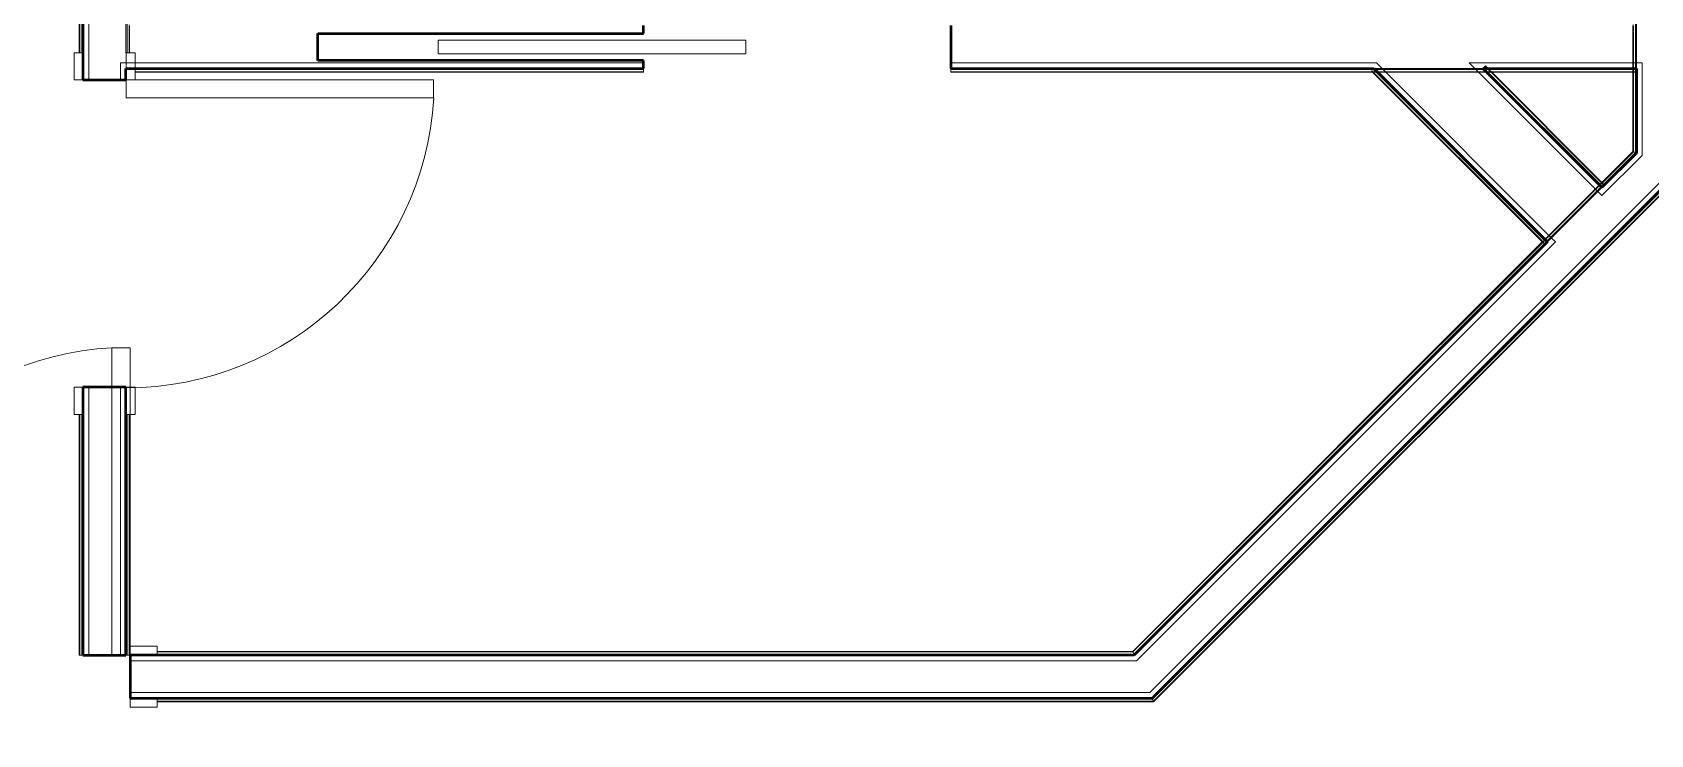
# Model space of a CAD drawing. Header units: inches. Extents: x -4218 to -1830, y 9756 to 12426.
# Drawn here: x -3681.6 to -3502.7, y 10201.5 to 10279.2 of the extents above; entities that cross this region are included whole.
import ezdxf

# ---------------------------------------------------------------- set-up
doc = ezdxf.new("R2010")
doc.units = ezdxf.units.IN
doc.header["$MEASUREMENT"] = 0
for name, color, linetype, lineweight in [('0-1', 7, 'Continuous', 5), ('0-2', 252, 'Continuous', 9), ('A-DOOR-1', 7, 'Continuous', 9), ('A-DOOR-2', 50, 'Continuous', 20), ('A-DOOR-FRAM-1', 50, 'Continuous', 20), ('A-WALL-1', 250, 'Continuous', 50), ('A-WALL-2', 10, 'Continuous', 13), ('A-WALL-3', 253, 'Continuous', 9), ('A-WALL-4', 254, 'Continuous', 9), ('A-WALL-5', 252, 'Continuous', 9), ('A-WALL-6', 7, 'Continuous', 9), ('I-WALL-1', 250, 'Continuous', 50), ('I-WALL-2', 254, 'Continuous', 9), ('I-WALL-3', 253, 'Continuous', 9), ('I-WALL-4', 252, 'Continuous', 9), ('I-WALL-5', 7, 'Continuous', 9)]:
    doc.layers.add(name, color=color, linetype=linetype, lineweight=lineweight)

# ---------------------------------------------------------------- blocks, each defined once
blk = doc.blocks.new('Basic Wall _ INT - W4BØF - _5_8 GYP - 2X4 WOOD_BATT_ - 5_8 GYP_ - ___-2683475-BACKGROUND - 1ST FLOOR')
at = {"layer": 'A-WALL-3'}
for p, q in [((-3667.85, 10210.34), (-3670.85, 10210.34)), ((-3559.97, 10210.69), (-3560, 10210.75)), ((-3559.91, 10210.55), (-3559.97, 10210.69)), ((-3559.89, 10210.48), (-3559.91, 10210.54)), ((-3559.83, 10210.34), (-3559.84, 10210.36))]:
    blk.add_line(p, q, dxfattribs=at)
at = {"layer": 'A-WALL-5'}
for p, q in [((-3667.85, 10210.69), (-3559.97, 10210.69)), ((-3559.83, 10210.34), (-3667.85, 10210.34))]:
    blk.add_line(p, q, dxfattribs=at)
at = {"layer": 'A-WALL-6'}
for p, q in [((-3667.85, 10210.75), (-3560, 10210.75)), ((-3559.88, 10210.46), (-3667.85, 10210.46))]:
    blk.add_line(p, q, dxfattribs=at)
at = {"layer": 'A-WALL-6', "flags": 128}
for points in [[(-3560, 10210.75), (-3559.95, 10210.63), (-3559.91, 10210.54), (-3559.89, 10210.48), (-3559.88, 10210.46)], [(-3559.88, 10210.46), (-3559.88, 10210.46), (-3559.87, 10210.45), (-3559.87, 10210.44), (-3559.86, 10210.42), (-3559.85, 10210.4), (-3559.85, 10210.38)]]:
    blk.add_lwpolyline(points, dxfattribs=at)
blk = doc.blocks.new('Basic Wall _ INT - W4BØF - _5_8 GYP - 2X4 WOOD_BATT_ - 5_8 GYP_ - ___-2683474-BACKGROUND - 1ST FLOOR')
at = {"layer": 'A-WALL-3'}
for p, q in [((-3667.85, 10205.59), (-3670.85, 10205.59)), ((-3557.85, 10205.57), (-3557.86, 10205.59)), ((-3557.78, 10205.39), (-3557.8, 10205.45)), ((-3557.71, 10205.24), (-3557.78, 10205.38)), ((-3557.69, 10205.18), (-3557.71, 10205.24))]:
    blk.add_line(p, q, dxfattribs=at)
at = {"layer": 'A-WALL-5'}
for p, q in [((-3557.86, 10205.59), (-3667.85, 10205.59)), ((-3667.85, 10205.24), (-3557.71, 10205.24))]:
    blk.add_line(p, q, dxfattribs=at)
at = {"layer": 'A-WALL-6'}
for p, q in [((-3667.85, 10205.46), (-3557.81, 10205.46)), ((-3667.85, 10205.18), (-3557.69, 10205.18))]:
    blk.add_line(p, q, dxfattribs=at)
at = {"layer": 'A-WALL-6', "flags": 128}
for points in [[(-3557.84, 10205.55), (-3557.83, 10205.53), (-3557.83, 10205.51), (-3557.82, 10205.49), (-3557.81, 10205.48), (-3557.81, 10205.47), (-3557.81, 10205.46)], [(-3557.81, 10205.46), (-3557.8, 10205.44), (-3557.78, 10205.39), (-3557.74, 10205.3), (-3557.69, 10205.18)]]:
    blk.add_lwpolyline(points, dxfattribs=at)
blk = doc.blocks.new('Basic Wall _ INT - W4BØF - _5_8 GYP - 2X4 WOOD_BATT_ - 5_8 GYP_ - ___-2683477-BACKGROUND - 1ST FLOOR')
at = {"layer": 'A-WALL-3'}
for p, q in [((-3671.3, 10344.34), (-3671.26, 10344.34)), ((-3671.26, 10344.34), (-3671.23, 10344.34)), ((-3671.23, 10344.34), (-3671.17, 10344.34)), ((-3671.17, 10344.34), (-3671.1, 10344.34)), ((-3671.1, 10344.34), (-3671, 10344.34)), ((-3671, 10344.34), (-3670.89, 10344.34)), ((-3670.95, 10341.84), (-3670.95, 10344.34)), ((-3671.3, 10341.84), (-3671.3, 10341.21)), ((-3670.95, 10341.21), (-3670.95, 10341.83)), ((-3671.3, 10279.96), (-3671.3, 10276.96)), ((-3670.95, 10280.26), (-3670.95, 10280.38)), ((-3670.95, 10280.17), (-3670.95, 10280.26)), ((-3670.95, 10280.11), (-3670.95, 10280.17)), ((-3670.95, 10279.34), (-3670.95, 10279.96)), ((-3670.95, 10276.96), (-3670.95, 10279.34)), ((-3671.3, 10239.96), (-3671.3, 10236.96))]:
    blk.add_line(p, q, dxfattribs=at)
at = {"layer": 'A-WALL-4'}
for p, q in [((-3671.27, 10344.34), (-3671.3, 10344.34)), ((-3671.3, 10344.34), (-3671.3, 10341.84)), ((-3671.1, 10344.34), (-3671.16, 10344.34)), ((-3670.95, 10344.34), (-3671.09, 10344.34)), ((-3670.89, 10344.34), (-3670.95, 10344.34))]:
    blk.add_line(p, q, dxfattribs=at)
at = {"layer": 'A-WALL-5'}
for p, q in [((-3671.17, 10341.84), (-3671.17, 10344.34)), ((-3670.89, 10341.84), (-3670.89, 10344.34)), ((-3671.17, 10341.21), (-3671.17, 10341.84)), ((-3670.89, 10341.21), (-3670.89, 10341.83)), ((-3671.3, 10281.21), (-3671.3, 10279.96)), ((-3671.17, 10279.34), (-3671.17, 10279.96)), ((-3670.95, 10280.38), (-3670.95, 10281.21)), ((-3670.89, 10280.26), (-3670.89, 10280.38)), ((-3670.89, 10280.17), (-3670.89, 10280.26)), ((-3670.89, 10280.11), (-3670.89, 10280.17)), ((-3670.89, 10279.34), (-3670.89, 10279.96)), ((-3671.17, 10276.96), (-3671.17, 10279.34)), ((-3670.89, 10276.96), (-3670.89, 10279.33)), ((-3671.3, 10236.96), (-3671.3, 10210.34)), ((-3670.95, 10210.34), (-3670.95, 10236.96)), ((-3671.3, 10210.34), (-3671.27, 10210.34)), ((-3671.16, 10210.34), (-3671.1, 10210.34)), ((-3671.09, 10210.34), (-3670.95, 10210.34)), ((-3670.95, 10210.34), (-3670.89, 10210.34))]:
    blk.add_line(p, q, dxfattribs=at)
at = {"layer": 'A-WALL-6'}
for p, q in [((-3671.17, 10279.96), (-3671.17, 10281.21)), ((-3670.89, 10280.38), (-3670.89, 10281.21)), ((-3671.17, 10210.34), (-3671.17, 10236.96)), ((-3670.89, 10210.34), (-3670.89, 10236.96)), ((-3671.26, 10210.34), (-3671.3, 10210.34)), ((-3671.17, 10210.34), (-3671.26, 10210.34)), ((-3670.89, 10210.34), (-3671.17, 10210.34))]:
    blk.add_line(p, q, dxfattribs=at)
blk = doc.blocks.new('Basic Wall _ INT - W4BØF - _5_8 GYP - 2X4 WOOD_BATT_ - 5_8 GYP_ - ___-2683476-BACKGROUND - 1ST FLOOR')
at = {"layer": 'A-WALL-3'}
for p, q in [((-3676.4, 10344.34), (-3676.46, 10344.34)), ((-3676.25, 10344.34), (-3676.4, 10344.34)), ((-3676.19, 10344.34), (-3676.25, 10344.34)), ((-3676.05, 10344.34), (-3676.07, 10344.34)), ((-3676.05, 10276.96), (-3676.05, 10273.96)), ((-3676.05, 10239.96), (-3676.05, 10236.96))]:
    blk.add_line(p, q, dxfattribs=at)
at = {"layer": 'A-WALL-5'}
for p, q in [((-3676.46, 10344.34), (-3676.17, 10344.34)), ((-3676.4, 10276.96), (-3676.4, 10344.34)), ((-3676.17, 10344.34), (-3676.09, 10344.34)), ((-3676.09, 10344.34), (-3676.05, 10344.34)), ((-3676.05, 10344.34), (-3676.05, 10276.96)), ((-3676.4, 10210.34), (-3676.4, 10236.96)), ((-3676.05, 10236.96), (-3676.05, 10210.34)), ((-3676.46, 10210.34), (-3676.4, 10210.34)), ((-3676.4, 10210.34), (-3676.25, 10210.34)), ((-3676.25, 10210.34), (-3676.19, 10210.34)), ((-3676.07, 10210.34), (-3676.05, 10210.34))]:
    blk.add_line(p, q, dxfattribs=at)
at = {"layer": 'A-WALL-6'}
for p, q in [((-3676.46, 10276.96), (-3676.46, 10344.34)), ((-3676.17, 10344.34), (-3676.17, 10276.96)), ((-3676.46, 10210.34), (-3676.46, 10236.96)), ((-3676.17, 10236.96), (-3676.17, 10210.34)), ((-3676.17, 10210.34), (-3676.46, 10210.34)), ((-3676.09, 10210.34), (-3676.17, 10210.34)), ((-3676.05, 10210.34), (-3676.09, 10210.34))]:
    blk.add_line(p, q, dxfattribs=at)
blk = doc.blocks.new('SWING - SINGLE - FLUSH - 2-10 x 6-8 - PRIVACY-3199405-BACKGROUND - 1ST FLOOR')
at = {"layer": 'A-DOOR-1'}
blk.add_arc((17, -2.38), 34.07, 180, 266.6343, dxfattribs=at)
at = {"layer": 'A-DOOR-2'}
for p, q in [((15, -2.38), (15, -36.38)), ((17, -2.38), (15, -2.38)), ((17, -2.38), (17, -36.38)), ((17, -36.38), (15, -36.38))]:
    blk.add_line(p, q, dxfattribs=at)
at = {"layer": 'A-DOOR-FRAM-1'}
for p, q in [((-20, 2.37), (-20, 3.37)), ((-20, 3.37), (-17, 3.37)), ((-17, 2.37), (-20, 2.37)), ((-17, 3.37), (-17, 2.37)), ((17, 2.37), (17, 3.37)), ((17, 3.37), (20, 3.37)), ((20, 2.37), (17, 2.37)), ((20, 3.37), (20, 2.37)), ((-20, -2.38), (-17, -2.38)), ((-20, -3.38), (-20, -2.38)), ((-17, -3.38), (-20, -3.38)), ((-17, -2.38), (-17, -3.38)), ((17, -2.38), (20, -2.38)), ((17, -3.38), (17, -2.38)), ((20, -3.38), (17, -3.38)), ((20, -2.38), (20, -3.38))]:
    blk.add_line(p, q, dxfattribs=at)
blk = doc.blocks.new('Basic Wall _ INT - W4BØF - _5_8 GYP - 2X4 WOOD_BATT_ - 5_8 GYP_ - ___-2683479-BACKGROUND - 1ST FLOOR')
at = {"layer": 'A-WALL-3'}
for p, q in [((-3533.56, 10274.86), (-3533.39, 10274.86)), ((-3533.39, 10274.86), (-3533.26, 10274.86)), ((-3521.3, 10275.21), (-3533.32, 10275.21)), ((-3533.26, 10274.86), (-3533.18, 10274.86)), ((-3533.03, 10274.86), (-3520.89, 10274.86)), ((-3520.75, 10274.86), (-3520.67, 10274.86)), ((-3520.67, 10274.86), (-3520.54, 10274.86)), ((-3520.54, 10274.86), (-3520.37, 10274.86)), ((-3504.7, 10274.86), (-3504.59, 10274.86)), ((-3504.58, 10274.86), (-3504.5, 10274.86)), ((-3504.49, 10274.86), (-3504.44, 10274.86)), ((-3504.3, 10275.15), (-3504.3, 10275.13)), ((-3504.3, 10275.13), (-3504.3, 10275.09)), ((-3504.3, 10275.09), (-3504.3, 10274.92)), ((-3504.3, 10274.92), (-3504.3, 10274.8))]:
    blk.add_line(p, q, dxfattribs=at)
at = {"layer": 'A-WALL-4'}
for p, q in [((-3504.3, 10275.19), (-3504.3, 10275.21)), ((-3504.3, 10275.01), (-3504.3, 10275.07)), ((-3504.3, 10274.86), (-3504.3, 10275.01)), ((-3504.3, 10274.8), (-3504.3, 10274.86))]:
    blk.add_line(p, q, dxfattribs=at)
at = {"layer": 'A-WALL-5'}
for p, q in [((-3614.1, 10275.21), (-3670.3, 10275.21)), ((-3670.3, 10274.86), (-3614.1, 10274.86)), ((-3614.1, 10275.19), (-3614.1, 10275.21)), ((-3614.1, 10275.01), (-3614.1, 10275.07)), ((-3614.1, 10274.86), (-3614.1, 10275.01)), ((-3614.1, 10274.8), (-3614.1, 10274.86)), ((-3580.1, 10275.21), (-3580.1, 10275.19)), ((-3533.32, 10275.21), (-3580.1, 10275.21)), ((-3580.1, 10275.07), (-3580.1, 10275.01)), ((-3580.1, 10275.01), (-3580.1, 10274.86)), ((-3580.1, 10274.86), (-3580.1, 10274.8)), ((-3580.1, 10274.86), (-3533.56, 10274.86)), ((-3533.5, 10274.8), (-3533.33, 10274.8)), ((-3533.33, 10274.8), (-3533.2, 10274.8)), ((-3533.2, 10275.09), (-3521.18, 10275.09)), ((-3533.2, 10274.8), (-3533.12, 10274.8)), ((-3532.97, 10274.8), (-3520.83, 10274.8)), ((-3504.3, 10275.21), (-3521.3, 10275.21)), ((-3520.68, 10274.8), (-3520.61, 10274.8)), ((-3520.6, 10274.8), (-3520.48, 10274.8)), ((-3520.47, 10274.8), (-3520.31, 10274.8)), ((-3520.37, 10274.86), (-3504.71, 10274.86)), ((-3504.7, 10274.8), (-3504.59, 10274.8)), ((-3504.58, 10274.8), (-3504.5, 10274.8)), ((-3504.49, 10274.8), (-3504.44, 10274.8)), ((-3504.3, 10275.21), (-3504.3, 10275.17)), ((-3504.3, 10275.17), (-3504.3, 10275.15))]:
    blk.add_line(p, q, dxfattribs=at)
at = {"layer": 'A-WALL-6'}
for p, q in [((-3670.3, 10275.09), (-3614.1, 10275.09)), ((-3670.3, 10274.8), (-3614.1, 10274.8)), ((-3614.1, 10275.21), (-3614.1, 10275.17)), ((-3614.1, 10275.17), (-3614.1, 10275.09)), ((-3614.1, 10275.09), (-3614.1, 10274.8)), ((-3580.1, 10275.17), (-3580.1, 10275.21)), ((-3580.1, 10275.09), (-3580.1, 10275.17)), ((-3580.1, 10275.09), (-3533.2, 10275.09)), ((-3580.1, 10274.8), (-3580.1, 10275.09)), ((-3580.1, 10274.8), (-3533.5, 10274.8)), ((-3521.18, 10275.09), (-3504.3, 10275.09)), ((-3520.3, 10274.8), (-3504.71, 10274.8))]:
    blk.add_line(p, q, dxfattribs=at)
blk = doc.blocks.new('Basic Wall _ INT - W4BØF - _5_8 GYP - 2X4 WOOD_BATT_ - 5_8 GYP_ - ___-2683485-BACKGROUND - 1ST FLOOR')
at = {"layer": 'A-WALL-3'}
for p, q in [((-3499.52, 10263.89), (-3499.55, 10263.9)), ((-3499.35, 10263.82), (-3499.41, 10263.84)), ((-3499.2, 10263.76), (-3499.34, 10263.82)), ((-3499.14, 10263.73), (-3499.2, 10263.76)), ((-3557.86, 10205.59), (-3557.85, 10205.57)), ((-3557.8, 10205.45), (-3557.78, 10205.39)), ((-3557.78, 10205.38), (-3557.71, 10205.24)), ((-3557.71, 10205.24), (-3557.69, 10205.18))]:
    blk.add_line(p, q, dxfattribs=at)
at = {"layer": 'A-WALL-5'}
for p, q in [((-3499.55, 10263.9), (-3557.86, 10205.59)), ((-3557.71, 10205.24), (-3499.2, 10263.76))]:
    blk.add_line(p, q, dxfattribs=at)
at = {"layer": 'A-WALL-6'}
for p, q in [((-3557.81, 10205.46), (-3499.42, 10263.85)), ((-3557.69, 10205.18), (-3499.14, 10263.73))]:
    blk.add_line(p, q, dxfattribs=at)
at = {"layer": 'A-WALL-6', "flags": 128}
for points in [[(-3499.51, 10263.88), (-3499.48, 10263.87), (-3499.46, 10263.87), (-3499.45, 10263.86), (-3499.43, 10263.85), (-3499.43, 10263.85), (-3499.42, 10263.85)], [(-3499.42, 10263.85), (-3499.4, 10263.84), (-3499.35, 10263.82), (-3499.25, 10263.78), (-3499.14, 10263.73)], [(-3557.81, 10205.46), (-3557.81, 10205.47), (-3557.81, 10205.48), (-3557.82, 10205.49), (-3557.83, 10205.51), (-3557.83, 10205.53), (-3557.84, 10205.55)], [(-3557.69, 10205.18), (-3557.74, 10205.3), (-3557.78, 10205.39), (-3557.8, 10205.44), (-3557.81, 10205.46)]]:
    blk.add_lwpolyline(points, dxfattribs=at)
blk = doc.blocks.new('Basic Wall _ INT - W4BØF - _5_8 GYP - 2X4 WOOD_BATT_ - 5_8 GYP_ - ___-2683484-BACKGROUND - 1ST FLOOR')
at = {"layer": 'A-WALL-3'}
for p, q in [((-3504.65, 10266.01), (-3504.71, 10266.04)), ((-3504.5, 10265.95), (-3504.65, 10266.01)), ((-3504.44, 10265.93), (-3504.5, 10265.95)), ((-3504.3, 10265.87), (-3504.32, 10265.88)), ((-3514.39, 10256.28), (-3508.38, 10262.29)), ((-3508.13, 10262.04), (-3514.14, 10256.03)), ((-3508.23, 10262.43), (-3508.17, 10262.5)), ((-3508.17, 10262.5), (-3508.08, 10262.58)), ((-3514.68, 10255.99), (-3514.59, 10256.07)), ((-3514.59, 10256.07), (-3514.53, 10256.13)), ((-3560, 10210.75), (-3559.97, 10210.69)), ((-3559.97, 10210.69), (-3559.91, 10210.55)), ((-3559.91, 10210.54), (-3559.89, 10210.48)), ((-3559.84, 10210.36), (-3559.83, 10210.34))]:
    blk.add_line(p, q, dxfattribs=at)
at = {"layer": 'A-WALL-5'}
for p, q in [((-3504.3, 10265.87), (-3508.13, 10262.04)), ((-3508.08, 10262.58), (-3504.65, 10266.01)), ((-3514.43, 10256.32), (-3508.42, 10262.33)), ((-3508.22, 10262.13), (-3513.75, 10256.59)), ((-3508.28, 10262.48), (-3508.21, 10262.54)), ((-3508.21, 10262.54), (-3508.13, 10262.62)), ((-3513.78, 10256.56), (-3514.23, 10256.12)), ((-3559.97, 10210.69), (-3514.68, 10255.99)), ((-3514.14, 10256.03), (-3559.83, 10210.34)), ((-3514.72, 10256.03), (-3514.64, 10256.11)), ((-3514.64, 10256.11), (-3514.57, 10256.18))]:
    blk.add_line(p, q, dxfattribs=at)
at = {"layer": 'A-WALL-6'}
for p, q in [((-3504.42, 10265.92), (-3508.22, 10262.13)), ((-3508.13, 10262.62), (-3504.71, 10266.04)), ((-3560, 10210.75), (-3514.72, 10256.03)), ((-3514.23, 10256.12), (-3559.88, 10210.46))]:
    blk.add_line(p, q, dxfattribs=at)
at = {"layer": 'A-WALL-6', "flags": 128}
for points in [[(-3504.71, 10266.04), (-3504.59, 10265.99), (-3504.5, 10265.95), (-3504.44, 10265.93), (-3504.42, 10265.92)], [(-3504.42, 10265.92), (-3504.42, 10265.92), (-3504.41, 10265.92), (-3504.4, 10265.91), (-3504.38, 10265.9), (-3504.36, 10265.89), (-3504.34, 10265.89)], [(-3559.88, 10210.46), (-3559.89, 10210.48), (-3559.91, 10210.54), (-3559.95, 10210.63), (-3560, 10210.75)], [(-3559.85, 10210.38), (-3559.85, 10210.4), (-3559.86, 10210.42), (-3559.87, 10210.44), (-3559.87, 10210.45), (-3559.88, 10210.46), (-3559.88, 10210.46)]]:
    blk.add_lwpolyline(points, dxfattribs=at)
blk = doc.blocks.new('Basic Wall _ INT - W4BØF - _5_8 GYP - 2X4 WOOD_BATT_ - 5_8 GYP_ - ___-2683486-BACKGROUND - 1ST FLOOR')
at = {"layer": 'A-WALL-3'}
for p, q in [((-3504.65, 10344.34), (-3504.71, 10344.34)), ((-3504.5, 10344.34), (-3504.65, 10344.34)), ((-3504.44, 10344.34), (-3504.5, 10344.34)), ((-3504.3, 10344.34), (-3504.32, 10344.34)), ((-3504.65, 10330.36), (-3504.65, 10330.47)), ((-3504.65, 10330.27), (-3504.65, 10330.35)), ((-3504.65, 10330.21), (-3504.65, 10330.26)), ((-3504.65, 10325.31), (-3504.65, 10330.06)), ((-3504.3, 10330.06), (-3504.3, 10325.31)), ((-3504.65, 10325.11), (-3504.65, 10325.16)), ((-3504.65, 10325.02), (-3504.65, 10325.1)), ((-3504.65, 10324.9), (-3504.65, 10325.01)), ((-3504.65, 10280.26), (-3504.65, 10280.38)), ((-3504.65, 10280.17), (-3504.65, 10280.26)), ((-3504.65, 10280.11), (-3504.65, 10280.17)), ((-3504.65, 10279.34), (-3504.65, 10279.96)), ((-3504.3, 10279.96), (-3504.3, 10275.21)), ((-3504.65, 10275.84), (-3504.65, 10279.27)), ((-3504.65, 10275.21), (-3504.65, 10275.83)), ((-3504.65, 10275.01), (-3504.65, 10275.07)), ((-3504.65, 10274.92), (-3504.65, 10275.01)), ((-3504.65, 10274.8), (-3504.65, 10274.92)), ((-3504.71, 10266.04), (-3504.65, 10266.01)), ((-3504.65, 10266.01), (-3504.5, 10265.95)), ((-3504.5, 10265.95), (-3504.44, 10265.93)), ((-3504.32, 10265.88), (-3504.3, 10265.87))]:
    blk.add_line(p, q, dxfattribs=at)
at = {"layer": 'A-WALL-5'}
for p, q in [((-3504.71, 10344.34), (-3504.42, 10344.34)), ((-3504.65, 10330.47), (-3504.65, 10344.34)), ((-3504.42, 10344.34), (-3504.41, 10344.34)), ((-3504.41, 10344.34), (-3504.38, 10344.34)), ((-3504.38, 10344.34), (-3504.36, 10344.34)), ((-3504.36, 10344.34), (-3504.34, 10344.34)), ((-3504.34, 10344.34), (-3504.3, 10344.34)), ((-3504.3, 10344.34), (-3504.3, 10330.06)), ((-3504.71, 10330.36), (-3504.71, 10330.47)), ((-3504.71, 10330.27), (-3504.71, 10330.35)), ((-3504.71, 10330.21), (-3504.71, 10330.26)), ((-3504.71, 10325.31), (-3504.71, 10330.06)), ((-3504.42, 10330.06), (-3504.42, 10329.45)), ((-3504.42, 10329.43), (-3504.42, 10325.33)), ((-3504.71, 10325.11), (-3504.71, 10325.16)), ((-3504.71, 10325.02), (-3504.71, 10325.1)), ((-3504.71, 10324.91), (-3504.71, 10325.01)), ((-3504.65, 10280.38), (-3504.65, 10324.89)), ((-3504.3, 10325.31), (-3504.3, 10279.96)), ((-3504.71, 10280.26), (-3504.71, 10280.38)), ((-3504.71, 10280.17), (-3504.71, 10280.26)), ((-3504.71, 10280.11), (-3504.71, 10280.17)), ((-3504.71, 10279.34), (-3504.71, 10279.96)), ((-3504.42, 10279.96), (-3504.42, 10279.34)), ((-3504.71, 10279.29), (-3504.71, 10279.34)), ((-3504.71, 10275.84), (-3504.71, 10279.26)), ((-3504.42, 10279.32), (-3504.42, 10275.84)), ((-3504.71, 10275.21), (-3504.71, 10275.82)), ((-3504.71, 10275.01), (-3504.71, 10275.07)), ((-3504.71, 10274.92), (-3504.71, 10275.01)), ((-3504.71, 10274.8), (-3504.71, 10274.92)), ((-3504.65, 10266.01), (-3504.65, 10274.8)), ((-3504.42, 10275.83), (-3504.42, 10275.21)), ((-3504.3, 10275.21), (-3504.3, 10265.87))]:
    blk.add_line(p, q, dxfattribs=at)
at = {"layer": 'A-WALL-6'}
for p, q in [((-3504.71, 10330.47), (-3504.71, 10344.34)), ((-3504.42, 10344.34), (-3504.42, 10330.06)), ((-3504.71, 10280.38), (-3504.71, 10324.89)), ((-3504.42, 10325.31), (-3504.42, 10279.96)), ((-3504.71, 10266.04), (-3504.71, 10274.8)), ((-3504.42, 10275.21), (-3504.42, 10265.92))]:
    blk.add_line(p, q, dxfattribs=at)
at = {"layer": 'A-WALL-6', "flags": 128}
for points in [[(-3504.42, 10265.92), (-3504.44, 10265.93), (-3504.5, 10265.95), (-3504.59, 10265.99), (-3504.71, 10266.04)], [(-3504.34, 10265.89), (-3504.36, 10265.89), (-3504.38, 10265.9), (-3504.4, 10265.91), (-3504.41, 10265.92), (-3504.42, 10265.92), (-3504.42, 10265.92)]]:
    blk.add_lwpolyline(points, dxfattribs=at)
blk = doc.blocks.new('POCKET - FLUSH - 2-10 x 6-8-2882529-BACKGROUND - 1ST FLOOR')
at = {"layer": 'A-DOOR-2'}
for p, q in [((-39.67, 0.75), (-39.67, -0.75)), ((-5.67, 0.75), (-39.67, 0.75)), ((-5.67, -0.75), (-5.67, 0.75)), ((-39.67, -0.75), (-5.67, -0.75))]:
    blk.add_line(p, q, dxfattribs=at)
blk = doc.blocks.new('Basic Wall _ INT - W8BØF - _5_8 GYP - 2X8 WOOD_BATT_ - 5_8 GYP_ - ___-2703751-BACKGROUND - 1ST FLOOR')
at = {"layer": 'I-WALL-2'}
for p, q in [((-3508.13, 10262.04), (-3508.11, 10262.06)), ((-3507.98, 10262.18), (-3507.92, 10262.24)), ((-3507.88, 10262.29), (-3507.84, 10262.33))]:
    blk.add_line(p, q, dxfattribs=at)
at = {"layer": 'I-WALL-3'}
for p, q in [((-3521.29, 10275.23), (-3521.3, 10275.21)), ((-3521.1, 10275.42), (-3521.16, 10275.36)), ((-3521.01, 10275.51), (-3521.05, 10275.46)), ((-3521.05, 10275.46), (-3520.82, 10275.23)), ((-3520.66, 10275.07), (-3520.62, 10275.02)), ((-3520.6, 10275.01), (-3520.53, 10274.94)), ((-3520.51, 10274.92), (-3520.42, 10274.83)), ((-3508.17, 10262.58), (-3508.09, 10262.5)), ((-3508.09, 10262.5), (-3508.03, 10262.43)), ((-3508.06, 10262.11), (-3508.08, 10262.08)), ((-3508.04, 10262.13), (-3508.06, 10262.11)), ((-3507.98, 10262.18), (-3508.04, 10262.13)), ((-3507.84, 10262.33), (-3507.98, 10262.18))]:
    blk.add_line(p, q, dxfattribs=at)
at = {"layer": 'I-WALL-4'}
for p, q in [((-3521.3, 10275.21), (-3521.27, 10275.24)), ((-3508.13, 10262.04), (-3521.3, 10275.21)), ((-3521.27, 10275.24), (-3521.22, 10275.3)), ((-3521.22, 10275.3), (-3521.21, 10275.3)), ((-3521.21, 10275.3), (-3521.2, 10275.32)), ((-3521.13, 10275.22), (-3521.21, 10275.3)), ((-3521.2, 10275.32), (-3521.01, 10275.51)), ((-3521.01, 10275.51), (-3520.74, 10275.24)), ((-3520.57, 10275.07), (-3520.53, 10275.02)), ((-3520.52, 10275.01), (-3520.44, 10274.94)), ((-3520.42, 10274.92), (-3520.33, 10274.83)), ((-3520.39, 10274.8), (-3508.17, 10262.58)), ((-3508.13, 10262.62), (-3508.05, 10262.55)), ((-3508.1, 10262.07), (-3508.13, 10262.04)), ((-3508.08, 10262.08), (-3508.1, 10262.07)), ((-3508.04, 10262.54), (-3507.98, 10262.48))]:
    blk.add_line(p, q, dxfattribs=at)
at = {"layer": 'I-WALL-5'}
for p, q in [((-3508.04, 10262.13), (-3521.13, 10275.22)), ((-3520.3, 10274.8), (-3508.13, 10262.62))]:
    blk.add_line(p, q, dxfattribs=at)
blk = doc.blocks.new('Basic Wall _ INT - W8BØF - _5_8 GYP - 2X8 WOOD_BATT_ - 5_8 GYP_ - ___-2698564-BACKGROUND - 1ST FLOOR')
at = {"layer": 'I-WALL-2'}
for p, q in [((-3514.43, 10255.74), (-3514.39, 10255.78)), ((-3514.34, 10255.82), (-3514.28, 10255.88)), ((-3514.16, 10256.01), (-3514.14, 10256.03))]:
    blk.add_line(p, q, dxfattribs=at)
at = {"layer": 'I-WALL-3'}
for p, q in [((-3533.53, 10274.92), (-3533.41, 10274.8)), ((-3533.32, 10275.21), (-3533.34, 10275.2)), ((-3514.68, 10256.07), (-3514.61, 10256)), ((-3514.59, 10255.99), (-3514.54, 10255.94)), ((-3514.35, 10255.82), (-3514.43, 10255.74)), ((-3514.24, 10255.93), (-3514.35, 10255.82)), ((-3514.23, 10255.94), (-3514.24, 10255.93)), ((-3514.22, 10255.94), (-3514.23, 10255.94)), ((-3514.2, 10255.97), (-3514.22, 10255.94)), ((-3514.18, 10255.98), (-3514.2, 10255.97))]:
    blk.add_line(p, q, dxfattribs=at)
at = {"layer": 'I-WALL-4'}
for p, q in [((-3533.61, 10274.92), (-3533.5, 10274.8)), ((-3533.58, 10274.96), (-3533.53, 10275.01)), ((-3533.47, 10275.07), (-3533.43, 10275.11)), ((-3533.43, 10275.11), (-3533.41, 10275.13)), ((-3533.41, 10275.13), (-3533.4, 10275.13)), ((-3533.41, 10275.13), (-3533.41, 10275.13)), ((-3533.41, 10274.8), (-3514.68, 10256.07)), ((-3533.4, 10275.14), (-3533.37, 10275.17)), ((-3533.4, 10275.13), (-3533.4, 10275.14)), ((-3514.14, 10256.03), (-3533.32, 10275.21)), ((-3514.72, 10256.03), (-3514.65, 10255.96)), ((-3514.64, 10255.94), (-3514.59, 10255.89)), ((-3514.17, 10256), (-3514.18, 10255.98)), ((-3514.14, 10256.03), (-3514.17, 10256))]:
    blk.add_line(p, q, dxfattribs=at)
at = {"layer": 'I-WALL-5'}
for p, q in [((-3533.5, 10274.8), (-3514.72, 10256.03)), ((-3533.41, 10275.13), (-3514.23, 10255.94)), ((-3533.37, 10275.17), (-3533.35, 10275.18)), ((-3533.35, 10275.18), (-3533.32, 10275.21))]:
    blk.add_line(p, q, dxfattribs=at)
blk = doc.blocks.new('SWING - SINGLE - FLUSH - 2-10 x 6-8 - PRIVACY-3199407-BACKGROUND - 1ST FLOOR')
at = {"layer": 'A-DOOR-1'}
blk.add_arc((17, 2.37), 34.07, 93.3657, 180, dxfattribs=at)
at = {"layer": 'A-DOOR-2'}
for p, q in [((15, 2.37), (15, 36.38)), ((17, 36.38), (15, 36.38)), ((17, 2.37), (17, 36.38)), ((17, 2.37), (15, 2.37))]:
    blk.add_line(p, q, dxfattribs=at)
at = {"layer": 'A-DOOR-FRAM-1'}
for p, q in [((-17, 3.37), (-20, 3.37)), ((-20, 3.37), (-20, 2.37)), ((-20, 2.37), (-17, 2.37)), ((-17, 2.37), (-17, 3.37)), ((20, 3.37), (17, 3.37)), ((17, 3.37), (17, 2.37)), ((17, 2.37), (20, 2.37)), ((20, 2.37), (20, 3.37)), ((-17, -2.38), (-20, -2.38)), ((-20, -2.38), (-20, -3.38)), ((-20, -3.38), (-17, -3.38)), ((-17, -3.38), (-17, -2.38)), ((20, -2.38), (17, -2.38)), ((17, -2.38), (17, -3.38)), ((17, -3.38), (20, -3.38)), ((20, -3.38), (20, -2.38))]:
    blk.add_line(p, q, dxfattribs=at)
blk = doc.blocks.new('Basic Wall _ INT - W4BØF - _5_8 GYP - 2X4 WOOD_BATT_ - 5_8 GYP_ - ___-2683495-BACKGROUND - 1ST FLOOR')
at = {"layer": 'A-WALL-3'}
for p, q in [((-3443.25, 10236.05), (-3443.27, 10236.06)), ((-3443.07, 10235.98), (-3443.13, 10236)), ((-3442.92, 10235.92), (-3443.07, 10235.98)), ((-3442.86, 10235.89), (-3442.92, 10235.92)), ((-3458.03, 10221.31), (-3460.15, 10219.19)), ((-3484.19, 10195.14), (-3486.31, 10193.02)), ((-3487.46, 10191.87), (-3490.82, 10188.52)), ((-3490.57, 10188.27), (-3487.65, 10191.18)), ((-3487.64, 10191.2), (-3487.21, 10191.63)), ((-3487.07, 10191.77), (-3487.01, 10191.83)), ((-3487, 10191.83), (-3486.92, 10191.92)), ((-3490.86, 10187.98), (-3490.78, 10188.06)), ((-3490.78, 10188.06), (-3490.72, 10188.12)), ((-3511.5, 10167.84), (-3511.47, 10167.83)), ((-3511.36, 10167.78), (-3511.3, 10167.75)), ((-3511.29, 10167.75), (-3511.15, 10167.69)), ((-3511.15, 10167.69), (-3511.09, 10167.67))]:
    blk.add_line(p, q, dxfattribs=at)
at = {"layer": 'A-WALL-5'}
for p, q in [((-3443.27, 10236.06), (-3458.03, 10221.31)), ((-3457.78, 10221.06), (-3442.92, 10235.92)), ((-3486.31, 10193.02), (-3487.43, 10191.9)), ((-3486.92, 10191.92), (-3486.06, 10192.78)), ((-3490.53, 10188.22), (-3487.61, 10191.14)), ((-3490.27, 10188.89), (-3487.81, 10191.34)), ((-3487.81, 10191.35), (-3487.37, 10191.79)), ((-3487.6, 10191.15), (-3487.17, 10191.58)), ((-3487.02, 10191.73), (-3486.96, 10191.79)), ((-3486.96, 10191.79), (-3486.88, 10191.87)), ((-3490.82, 10188.52), (-3511.5, 10167.84)), ((-3490.73, 10188.43), (-3490.29, 10188.87)), ((-3511.15, 10167.69), (-3490.86, 10187.98)), ((-3490.82, 10187.93), (-3490.74, 10188.01)), ((-3490.73, 10188.02), (-3490.67, 10188.08))]:
    blk.add_line(p, q, dxfattribs=at)
at = {"layer": 'A-WALL-6'}
for p, q in [((-3457.94, 10221.22), (-3443.15, 10236.01)), ((-3457.73, 10221.02), (-3442.86, 10235.89)), ((-3487.37, 10191.79), (-3486.22, 10192.94)), ((-3486.88, 10191.87), (-3486.02, 10192.73)), ((-3511.37, 10167.78), (-3490.73, 10188.43)), ((-3511.09, 10167.67), (-3490.82, 10187.93))]:
    blk.add_line(p, q, dxfattribs=at)
at = {"layer": 'A-WALL-6', "flags": 128}
for points in [[(-3443.23, 10236.04), (-3443.21, 10236.03), (-3443.19, 10236.03), (-3443.17, 10236.02), (-3443.16, 10236.01), (-3443.15, 10236.01), (-3443.15, 10236.01)], [(-3443.15, 10236.01), (-3443.13, 10236), (-3443.07, 10235.98), (-3442.98, 10235.94), (-3442.86, 10235.89)], [(-3511.37, 10167.78), (-3511.38, 10167.79), (-3511.38, 10167.79), (-3511.4, 10167.79), (-3511.41, 10167.8), (-3511.43, 10167.81), (-3511.46, 10167.82)], [(-3511.09, 10167.67), (-3511.2, 10167.71), (-3511.3, 10167.75), (-3511.35, 10167.78), (-3511.37, 10167.78)]]:
    blk.add_lwpolyline(points, dxfattribs=at)
blk = doc.blocks.new('Basic Wall _ INT - W4BØF - _5_8 GYP - 2X4 WOOD_BATT_ - 5_8 GYP_ - ___-2683494-BACKGROUND - 1ST FLOOR')
at = {"layer": 'A-WALL-3'}
for p, q in [((-3448.37, 10238.17), (-3448.44, 10238.2)), ((-3448.23, 10238.11), (-3448.37, 10238.17)), ((-3448.16, 10238.09), (-3448.23, 10238.11)), ((-3448.02, 10238.03), (-3448.05, 10238.04)), ((-3461.39, 10224.67), (-3463.51, 10222.55)), ((-3487.55, 10198.5), (-3489.67, 10196.38)), ((-3515.87, 10170.68), (-3515.81, 10170.74)), ((-3515.81, 10170.74), (-3515.72, 10170.83)), ((-3515.72, 10170.83), (-3515.6, 10170.95)), ((-3516.54, 10170.1), (-3516.5, 10170.05)), ((-3516.5, 10170.05), (-3516.13, 10170.42)), ((-3516.45, 10170.01), (-3516.39, 10169.95)), ((-3516.27, 10169.82), (-3516.25, 10169.8)), ((-3515.52, 10170.54), (-3516.14, 10169.91)), ((-3516.12, 10170.43), (-3516.01, 10170.54))]:
    blk.add_line(p, q, dxfattribs=at)
at = {"layer": 'A-WALL-5'}
for p, q in [((-3461.63, 10224.91), (-3448.37, 10238.17)), ((-3448.02, 10238.03), (-3461.39, 10224.67)), ((-3515.6, 10170.95), (-3489.92, 10196.63)), ((-3489.67, 10196.38), (-3515.52, 10170.54)), ((-3515.96, 10170.68), (-3515.9, 10170.74)), ((-3515.9, 10170.74), (-3515.81, 10170.83)), ((-3515.81, 10170.83), (-3515.69, 10170.95)), ((-3516.54, 10170.1), (-3516.22, 10170.42)), ((-3516.46, 10170.01), (-3516.54, 10170.1)), ((-3516.39, 10169.95), (-3516.46, 10170.01)), ((-3516.35, 10169.91), (-3516.39, 10169.95)), ((-3516.34, 10169.89), (-3516.35, 10169.91)), ((-3516.28, 10169.83), (-3516.34, 10169.89)), ((-3515.8, 10170.43), (-3516.32, 10169.91)), ((-3516.25, 10169.8), (-3516.28, 10169.83)), ((-3516.14, 10169.91), (-3516.25, 10169.8)), ((-3516.21, 10170.43), (-3516.1, 10170.54)), ((-3515.69, 10170.54), (-3515.8, 10170.43))]:
    blk.add_line(p, q, dxfattribs=at)
at = {"layer": 'A-WALL-6'}
for p, q in [((-3461.68, 10224.96), (-3448.44, 10238.2)), ((-3448.15, 10238.08), (-3461.47, 10224.76)), ((-3515.69, 10170.95), (-3489.96, 10196.67)), ((-3489.76, 10196.47), (-3515.69, 10170.54))]:
    blk.add_line(p, q, dxfattribs=at)
at = {"layer": 'A-WALL-6', "flags": 128}
for points in [[(-3448.44, 10238.2), (-3448.32, 10238.15), (-3448.23, 10238.11), (-3448.17, 10238.09), (-3448.15, 10238.08)], [(-3448.15, 10238.08), (-3448.15, 10238.08), (-3448.14, 10238.08), (-3448.12, 10238.07), (-3448.11, 10238.06), (-3448.09, 10238.06), (-3448.07, 10238.05)]]:
    blk.add_lwpolyline(points, dxfattribs=at)
blk = doc.blocks.new('CTR - 1st Phase - Unit Layouts_rvt-1-BACKGROUND - 1ST FLOOR')
at = {"layer": 'A-WALL-1'}
for p, q in [((-3676.05, 10344.34), (-3676.05, 10273.96)), ((-3614.1, 10279.09), (-3614.1, 10279.96)), ((-3580.1, 10279.96), (-3580.1, 10275.21)), ((-3650.1, 10276.09), (-3650.1, 10279.09)), ((-3650.1, 10279.09), (-3614.1, 10279.09)), ((-3671.3, 10273.96), (-3671.3, 10275.21)), ((-3671.3, 10275.21), (-3614.1, 10275.21)), ((-3614.1, 10276.09), (-3650.1, 10276.09)), ((-3614.1, 10275.21), (-3614.1, 10276.09)), ((-3580.1, 10275.21), (-3533.32, 10275.21)), ((-3521.3, 10275.21), (-3504.3, 10275.21)), ((-3504.3, 10275.21), (-3504.3, 10265.87)), ((-3676.05, 10273.96), (-3671.3, 10273.96)), ((-3504.3, 10265.87), (-3508.13, 10262.04)), ((-3553.11, 10210.34), (-3499.55, 10263.9)), ((-3514.14, 10256.03), (-3559.83, 10210.34)), ((-3676.05, 10239.96), (-3676.05, 10210.34)), ((-3671.3, 10239.96), (-3676.05, 10239.96)), ((-3671.3, 10210.34), (-3671.3, 10239.96)), ((-3676.05, 10210.34), (-3671.3, 10210.34)), ((-3559.83, 10210.34), (-3670.85, 10210.34)), ((-3670.85, 10210.34), (-3670.85, 10205.59)), ((-3557.24, 10206.21), (-3553.11, 10210.34)), ((-3670.85, 10205.59), (-3557.86, 10205.59)), ((-3557.86, 10205.59), (-3557.24, 10206.21))]:
    blk.add_line(p, q, dxfattribs=at)
at = {"layer": 'A-WALL-2'}
for p, q in [((-3675.42, 10273.96), (-3675.42, 10343.71)), ((-3671.92, 10273.96), (-3671.92, 10275.84)), ((-3671.3, 10275.84), (-3671.92, 10275.84)), ((-3671.3, 10275.84), (-3614.1, 10275.84)), ((-3580.1, 10275.84), (-3533.06, 10275.84)), ((-3532.44, 10275.21), (-3533.06, 10275.84)), ((-3532.44, 10275.21), (-3513.7, 10256.47)), ((-3522.81, 10275.84), (-3504.3, 10275.84)), ((-3522.19, 10275.21), (-3522.81, 10275.84)), ((-3522.19, 10275.21), (-3508.57, 10261.6)), ((-3503.67, 10275.84), (-3504.3, 10275.84)), ((-3503.67, 10266.49), (-3503.67, 10275.84)), ((-3508.13, 10261.16), (-3503.67, 10265.61)), ((-3503.67, 10266.49), (-3503.67, 10265.61)), ((-3553.99, 10210.34), (-3500.17, 10264.16)), ((-3508.13, 10261.16), (-3508.57, 10261.6)), ((-3513.25, 10256.03), (-3513.7, 10256.47)), ((-3558.94, 10210.34), (-3513.25, 10256.03)), ((-3675.42, 10210.34), (-3675.42, 10239.96)), ((-3671.92, 10210.34), (-3671.92, 10239.96)), ((-3558.94, 10210.34), (-3559.57, 10209.71)), ((-3553.99, 10210.34), (-3554.62, 10209.71)), ((-3670.85, 10209.71), (-3559.57, 10209.71)), ((-3554.62, 10209.71), (-3558.12, 10206.21)), ((-3670.85, 10206.21), (-3558.12, 10206.21))]:
    blk.add_line(p, q, dxfattribs=at)
at = {"layer": 'A-WALL-3'}
for p, q in [((-3676.05, 10344.34), (-3676.05, 10276.96)), ((-3670.3, 10275.21), (-3614.1, 10275.21)), ((-3580.1, 10275.21), (-3533.32, 10275.21)), ((-3520.72, 10275.21), (-3504.71, 10275.21)), ((-3504.3, 10274.8), (-3504.3, 10265.87)), ((-3504.3, 10265.87), (-3507.84, 10262.33)), ((-3553.11, 10210.34), (-3499.55, 10263.9)), ((-3514.43, 10255.74), (-3559.83, 10210.34)), ((-3676.05, 10236.96), (-3676.05, 10210.34)), ((-3671.3, 10210.34), (-3671.3, 10236.96)), ((-3559.83, 10210.34), (-3667.85, 10210.34)), ((-3553.11, 10210.34), (-3557.86, 10205.59)), ((-3667.85, 10205.59), (-3557.86, 10205.59))]:
    blk.add_line(p, q, dxfattribs=at)
at = {"layer": 'A-WALL-4'}
for p, q in [((-3676.05, 10276.96), (-3676.05, 10273.96)), ((-3521.3, 10275.21), (-3521.24, 10275.21)), ((-3521.1, 10275.21), (-3521.02, 10275.21)), ((-3521.02, 10275.21), (-3520.89, 10275.21)), ((-3520.89, 10275.21), (-3520.72, 10275.21)), ((-3504.7, 10275.21), (-3504.59, 10275.21)), ((-3504.58, 10275.21), (-3504.5, 10275.21)), ((-3504.49, 10275.21), (-3504.44, 10275.21)), ((-3504.3, 10275.07), (-3504.3, 10274.8)), ((-3507.84, 10262.33), (-3507.98, 10262.18)), ((-3514.28, 10255.89), (-3514.43, 10255.74)), ((-3676.05, 10239.96), (-3676.05, 10236.96)), ((-3671.3, 10236.96), (-3671.3, 10239.96)), ((-3667.85, 10210.34), (-3670.85, 10210.34)), ((-3670.85, 10205.59), (-3667.85, 10205.59))]:
    blk.add_line(p, q, dxfattribs=at)
at = {"layer": 'A-WALL-5'}
for p, q in [((-3614.1, 10279.96), (-3614.1, 10279.09)), ((-3580.1, 10275.21), (-3580.1, 10279.96)), ((-3614.1, 10279.09), (-3650.1, 10279.09)), ((-3650.1, 10279.09), (-3650.1, 10276.09)), ((-3650.1, 10276.09), (-3614.1, 10276.09)), ((-3614.1, 10276.09), (-3614.1, 10275.21)), ((-3671.3, 10273.96), (-3676.05, 10273.96)), ((-3676.05, 10239.96), (-3671.3, 10239.96)), ((-3671.3, 10210.34), (-3676.05, 10210.34)), ((-3670.85, 10205.59), (-3670.85, 10210.34))]:
    blk.add_line(p, q, dxfattribs=at)
at = {"layer": 'I-WALL-1'}
for p, q in [((-3533.32, 10275.21), (-3514.14, 10256.03)), ((-3508.13, 10262.04), (-3521.3, 10275.21))]:
    blk.add_line(p, q, dxfattribs=at)
at = {"layer": 'I-WALL-2'}
for p, q in [((-3533.12, 10275.01), (-3533.06, 10274.96)), ((-3533.03, 10274.92), (-3532.91, 10274.8)), ((-3521.11, 10275.02), (-3521.16, 10275.07)), ((-3521.03, 10274.94), (-3521.1, 10275.01)), ((-3520.92, 10274.83), (-3521.01, 10274.92)), ((-3508.34, 10262.25), (-3508.42, 10262.33)), ((-3508.28, 10262.19), (-3508.34, 10262.25)), ((-3514.43, 10256.32), (-3514.36, 10256.25)), ((-3514.35, 10256.24), (-3514.29, 10256.18))]:
    blk.add_line(p, q, dxfattribs=at)
at = {"layer": 'I-WALL-3'}
for p, q in [((-3532.91, 10274.8), (-3514.43, 10256.32)), ((-3508.42, 10262.33), (-3520.89, 10274.8))]:
    blk.add_line(p, q, dxfattribs=at)
at = {"layer": '0-2'}
for name, p in [('Basic Wall _ INT - W4BØF - _5_8 GYP - 2X4 WOOD_BATT_ - 5_8 GYP_ - ___-2683476-BACKGROUND - 1ST FLOOR', (0, 0)), ('Basic Wall _ INT - W4BØF - _5_8 GYP - 2X4 WOOD_BATT_ - 5_8 GYP_ - ___-2683477-BACKGROUND - 1ST FLOOR', (0, 0)), ('Basic Wall _ INT - W4BØF - _5_8 GYP - 2X4 WOOD_BATT_ - 5_8 GYP_ - ___-2683486-BACKGROUND - 1ST FLOOR', (0, 0)), ('POCKET - FLUSH - 2-10 x 6-8-2882529-BACKGROUND - 1ST FLOOR', (-3597.1, 10277.59)), ('Basic Wall _ INT - W4BØF - _5_8 GYP - 2X4 WOOD_BATT_ - 5_8 GYP_ - ___-2683479-BACKGROUND - 1ST FLOOR', (0, 0)), ('Basic Wall _ INT - W8BØF - _5_8 GYP - 2X8 WOOD_BATT_ - 5_8 GYP_ - ___-2698564-BACKGROUND - 1ST FLOOR', (0, 0)), ('Basic Wall _ INT - W8BØF - _5_8 GYP - 2X8 WOOD_BATT_ - 5_8 GYP_ - ___-2703751-BACKGROUND - 1ST FLOOR', (0, 0)), ('Basic Wall _ INT - W4BØF - _5_8 GYP - 2X4 WOOD_BATT_ - 5_8 GYP_ - ___-2683484-BACKGROUND - 1ST FLOOR', (0, 0)), ('Basic Wall _ INT - W4BØF - _5_8 GYP - 2X4 WOOD_BATT_ - 5_8 GYP_ - ___-2683485-BACKGROUND - 1ST FLOOR', (0, 0)), ('SWING - SINGLE - FLUSH - 2-10 x 6-8 - PRIVACY-3199407-BACKGROUND - 1ST FLOOR', (-3687.85, 10207.96)), ('Basic Wall _ INT - W4BØF - _5_8 GYP - 2X4 WOOD_BATT_ - 5_8 GYP_ - ___-2683494-BACKGROUND - 1ST FLOOR', (0, 0)), ('Basic Wall _ INT - W4BØF - _5_8 GYP - 2X4 WOOD_BATT_ - 5_8 GYP_ - ___-2683495-BACKGROUND - 1ST FLOOR', (0, 0)), ('Basic Wall _ INT - W4BØF - _5_8 GYP - 2X4 WOOD_BATT_ - 5_8 GYP_ - ___-2683475-BACKGROUND - 1ST FLOOR', (0, 0)), ('Basic Wall _ INT - W4BØF - _5_8 GYP - 2X4 WOOD_BATT_ - 5_8 GYP_ - ___-2683474-BACKGROUND - 1ST FLOOR', (0, 0))]:
    blk.add_blockref(name, p, dxfattribs=at)
at = {"layer": '0-2', "rotation": 90.0000000000039}
blk.add_blockref('SWING - SINGLE - FLUSH - 2-10 x 6-8 - PRIVACY-3199405-BACKGROUND - 1ST FLOOR', (-3673.67, 10256.96), dxfattribs=at)

msp = doc.modelspace()

# ---------------------------------------------------------------- block references
at = {"layer": '0-1'}
msp.add_blockref('CTR - 1st Phase - Unit Layouts_rvt-1-BACKGROUND - 1ST FLOOR', (0, 0), dxfattribs=at)

doc.saveas('drawing.dxf')
